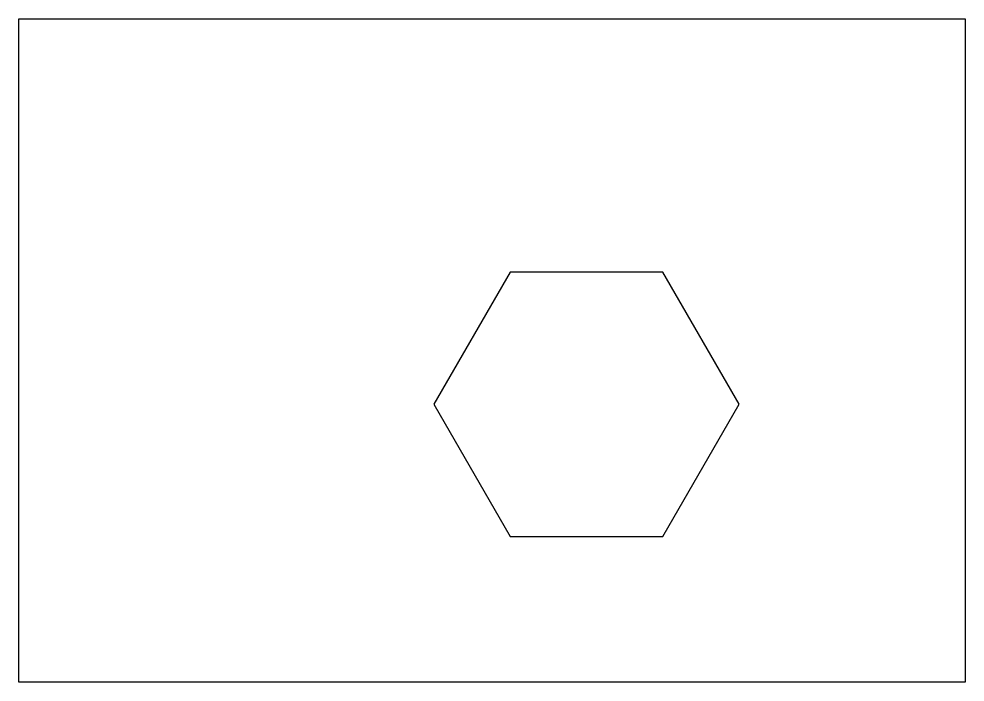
# Model space of a CAD drawing. Header units: metres. Extents: x 142 to 323, y 282 to 409.
import ezdxf

# ---------------------------------------------------------------- set-up
doc = ezdxf.new("R2010")
doc.units = ezdxf.units.M

msp = doc.modelspace()

# ---------------------------------------------------------------- linework, layer by layer
at = {"layer": 'InnerContour', "color": 2}
msp.add_lwpolyline([(220.91, 335.48), (235.52, 310.19), (264.73, 310.19), (279.33, 335.48), (264.73, 360.78), (235.52, 360.78)], close=True, dxfattribs=at)
at = {"layer": 'OuterContour', "color": 3}
msp.add_lwpolyline([(141.53, 409.25), (322.57, 409.25), (322.57, 282.31), (141.53, 282.31)], close=True, dxfattribs=at)

doc.saveas('drawing.dxf')
